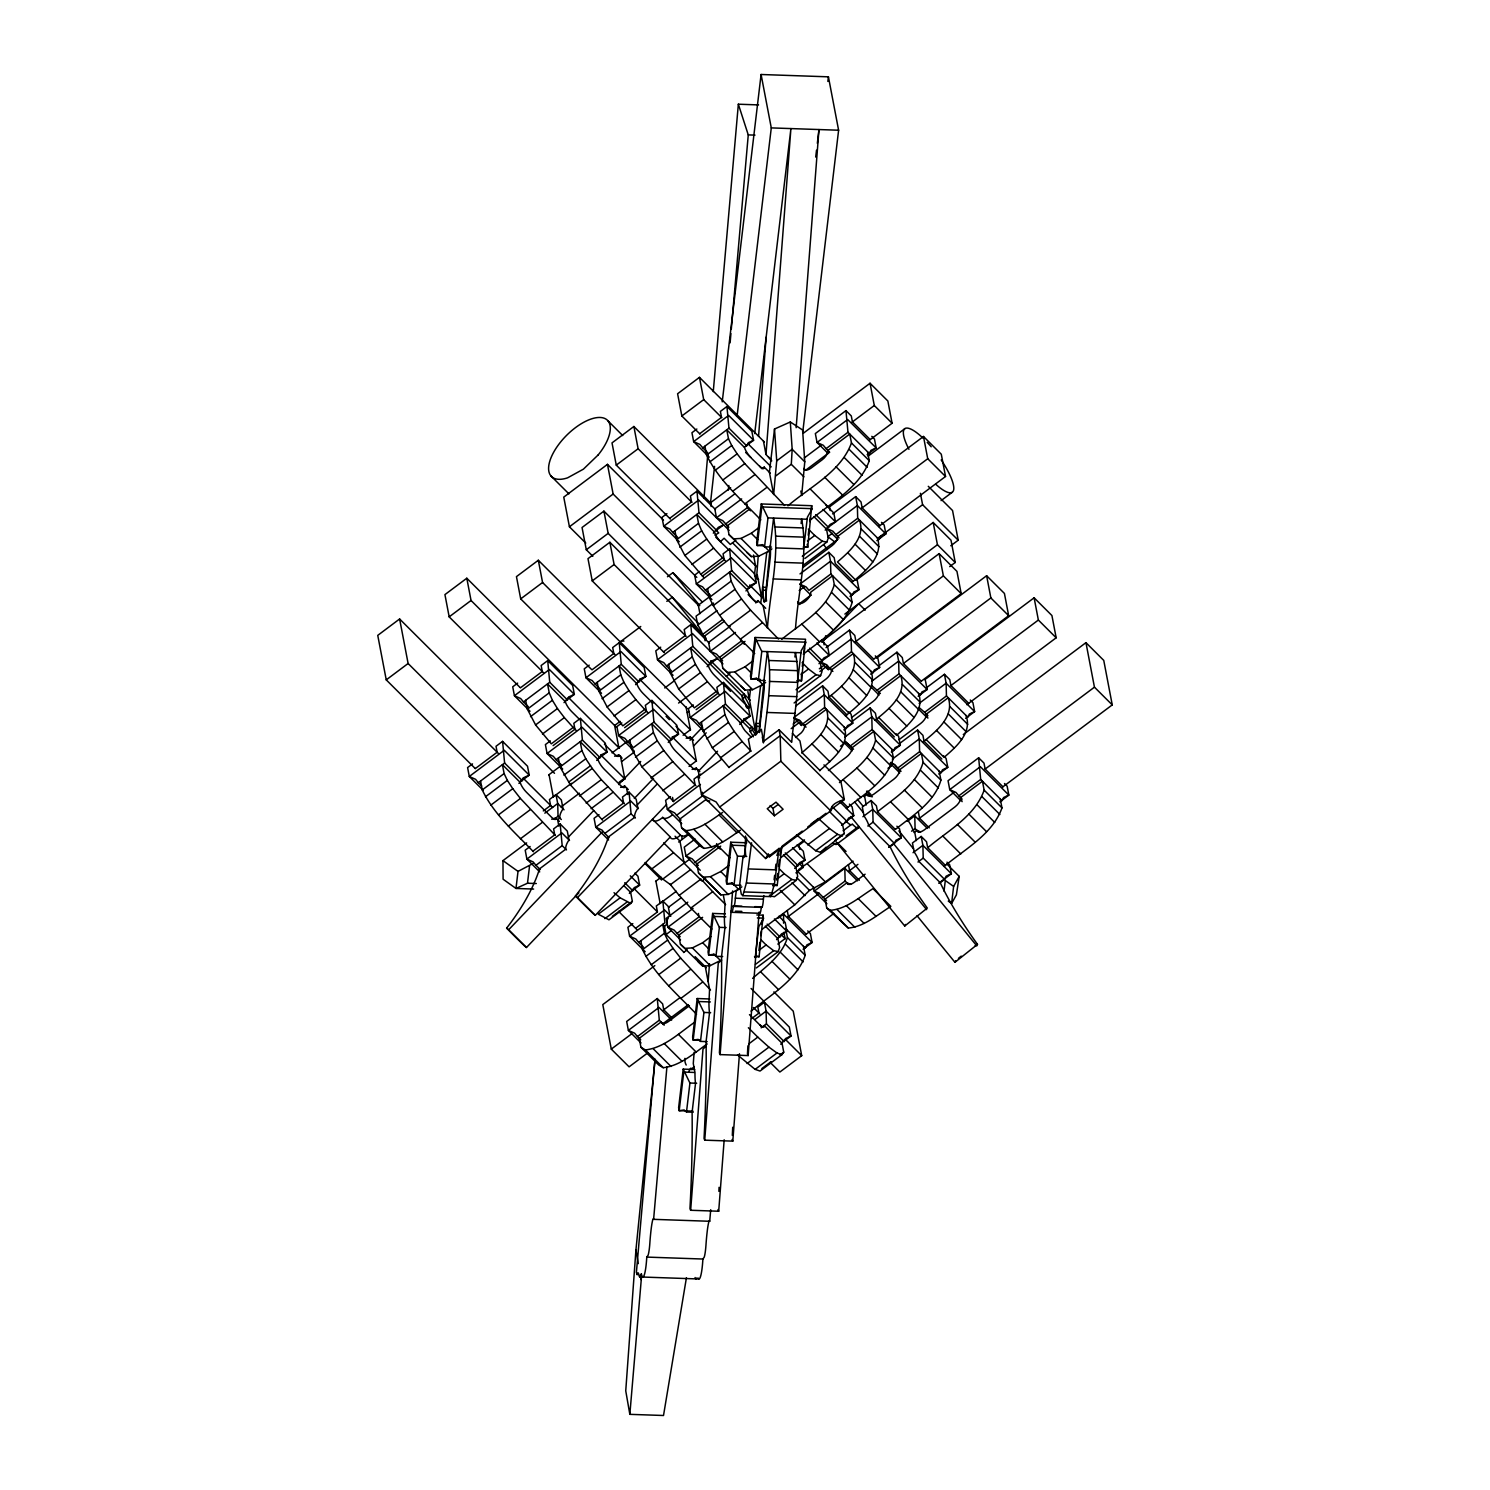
<?xml version="1.0" encoding="UTF-8"?>
<svg xmlns="http://www.w3.org/2000/svg" width="1490" height="1490" viewBox="0 0 1490 1490"><rect width="100%" height="100%" fill="white"/><g stroke="black" fill="none" stroke-linecap="round" stroke-linejoin="round"><path stroke-width="1.5" d="M762.303 736.991L763.439 742.914C765.972 712.741 773.329 681.805 767.387 651.596L763.942 680.558A8.493 1.173 -88 0 1 764.202 689.125L759.211 732.074M763.178 605.797L767.425 628.054C769.883 591.698 780.276 554.541 773.589 518.073L770.162 547.035A8.493 1.173 -88 0 1 770.144 558.713L765.469 598.179A8.493 1.173 -88 0 1 763.755 600.973L766.568 601.066A14.881 2.049 -88 0 1 766.009 590.301L770.423 545.265M791.749 741.703C794.282 712.239 801.285 682.048 795.437 652.564L794.915 657.015M795.474 629.022C797.951 592.666 808.325 555.509 801.657 519.042L801.117 523.493M518.911 783.405L523.977 777.557L529.211 775.117L527.516 766.214L502.577 741.368L496.021 746.285L497.157 752.226L475.291 768.598M564.039 702.647L569.106 696.798L574.339 694.359L572.644 685.456L547.705 660.61L541.149 665.527L542.286 671.468L520.42 687.84M596.708 760.421L601.755 754.573L607.007 752.133L605.312 743.231L580.374 718.385L573.818 723.302L574.935 729.243L553.088 745.615M629.339 893.423L634.405 887.574L639.638 885.135L637.943 876.232L634.833 873.14M635.578 684.655L640.625 678.825L645.878 676.386L644.164 667.483L619.244 642.637L612.688 647.554L613.806 653.477L591.958 669.867M668.228 742.43L673.294 736.582L678.527 734.16L676.832 725.257L651.894 700.412L645.338 705.329L646.474 711.251L624.608 727.642M707.098 666.682L712.164 660.834L717.398 658.394L708.197 665.304M713.3 533.159L718.366 527.311L723.619 524.89L716.243 530.403M739.748 724.457L744.814 718.608L750.066 716.168L748.353 707.266L723.432 682.42L716.858 687.337L717.994 693.278L696.128 709.65M745.968 590.934L751.034 585.086L756.268 582.646L754.573 573.743L729.634 548.916L723.078 553.814L724.214 559.756L702.349 576.127M776.588 939.65L781.654 933.802L786.888 931.362L785.193 922.459L778.953 916.257M780.741 1044.248L785.789 1038.418L791.041 1035.978L789.327 1027.076L764.407 1002.23L757.851 1007.147L758.969 1013.088L751.686 1018.545M794.692 868.428L799.739 862.58L804.991 860.14L803.296 851.237L797.057 845.035M818.997 663.683L824.044 657.854L829.297 655.414L827.602 646.511L821.363 640.29M825.199 530.161L830.265 524.331L835.499 521.891L833.804 512.988L826.019 505.222M721.197 759.546L698.102 776.849L701.511 794.654L716.113 801.955L719.633 807.058L769.511 856.75L830.731 810.895C830.638 803.929 838.87 801.285 844.327 799.571L840.937 781.766L823.951 764.854M841.552 825.386L846.953 821.344L848.518 818.122L853.77 815.682L852.075 806.779L849.393 804.116M889.213 847.363L894.447 843.433L896.011 840.211L901.264 837.771L899.55 828.868L896.887 826.205M939.352 883.328L944.586 879.398L946.15 876.176L951.384 873.736L949.689 864.833L947.025 862.17M778.19 918.138L783.591 914.096L783.572 923.223M826.875 903.778L814.211 891.169L844.811 868.242L845.128 881L848.425 884.259M907.41 821.344L914.767 815.831L915.083 828.589L918.38 831.867M774.521 429.008L769.399 472.274L773.645 494.531L776.718 460.838L774.521 429.008L790.296 421.987L802.589 429.977L804.768 461.807L801.695 495.5L800.838 491.048M803.911 476.837L791.302 464.303L792.177 449.272L790.296 421.987M654.762 1062.389L635.932 1249.887L625.744 1390.841L629.842 1414.345L663.516 1415.5L686.443 1277.656M694.135 1052.294L693.278 1063.543L694.992 1072.465A14.881 2.049 -88 0 0 695.551 1083.23L692.105 1112.173A209.587 28.906 -88 0 1 689.963 1208.595L690.652 1210.271L718.702 1211.24L724.177 1139.776M690.652 1210.271L702.982 1049.053L706.335 1046.054M708.141 981.593L709.501 963.825M739.468 1053.765L732.801 1141.135L704.733 1140.167L718.273 963.136L721.626 960.137M758.559 436.346L766.139 337.224M759.043 913.016L748.148 1055.572L720.098 1054.603L732.614 890.946M756.529 578.25L758.261 555.677M771.745 460.876L765.99 454.45L790.911 128.587L754.704 433.571M796.163 427.686L818.96 129.555L817.339 143.301M629.842 1414.345L641.557 1276.111M655.004 1059.148L636.398 1272.385L637.18 1274.807A9.778 1.341 -88 0 1 637.999 1272.87L638.204 1272.926A9.778 1.341 -88 0 1 638.726 1274.397A16.39 2.254 -88 0 0 641.333 1273.671A23.486 3.241 -88 0 0 646.772 1257.094L648.113 1255.232A18.29 2.514 -88 0 0 649.845 1243.2A47.531 6.556 -88 0 1 651.335 1227.686A27.751 3.837 -88 0 1 652.732 1219.844A6.761 0.931 -88 0 1 653.607 1219.341L709.706 1221.279L710.711 1209.731M703.969 498.237L707.806 454.208M713.263 391.628L738.351 104.207L758.559 104.915M710.544 502.484L714.567 466.37M653.607 1219.341L666.905 1066.952M730.1 342.849L730.919 333.611M731.311 328.992L748.259 134.901L738.351 104.207M533.122 863.474L518.017 871.389L515.987 888.45L533.625 889.064M526.659 842.893L502.968 860.624L503.099 879.23L515.987 888.45L527.497 883.235L529.527 866.174M722.222 401.834L761.092 74.5L828.421 76.828L838.609 130.226L802.719 432.435M728.275 490.098L728.833 485.498M737.047 416.287L771.28 127.898L761.092 74.5M694.675 1069.503L683.202 1069.112L678.62 1107.722L679.179 1110.683L692.943 1111.149M709.817 998.971L697.19 998.524L692.608 1037.133L693.167 1040.095L700.058 1040.337M693.222 1112.21L686.499 1111.987L689.926 1083.025L683.202 1069.112M725.257 913.873L712.63 913.426L708.048 952.036L708.625 955.015L715.498 955.239M803.129 547.109L807.729 547.277L811.752 505.706L761.26 503.955L756.659 542.565L757.237 545.526L764.128 545.768M754.48 574.712L755.542 565.734L753.493 555.025M707.229 1041.64L700.486 1041.398L703.932 1012.455L697.19 998.524M756.752 578.79L757.237 574.637L761.483 596.894M722.669 956.543L715.945 956.301L719.372 927.357L712.63 913.426M771.485 547.072L764.556 546.83L767.983 517.887L761.26 503.955M746.807 842.781L730.733 842.222L726.152 880.832L726.71 883.793L733.601 884.036M796.927 680.632L801.508 680.8L805.531 639.229L755.039 637.478L750.457 676.087L751.016 679.049L760.198 679.365M749.34 699.257L750.643 688.231M760.738 603.245L766.717 552.771L771.876 548.916M815.701 157.065L816.52 150.192M827.863 81.428L828.421 76.828M740.958 885.339L734.03 885.097L737.476 856.135L730.733 842.222M765.264 680.595L758.336 680.353L761.781 651.409L755.039 637.478M731.087 911.023A10.151 1.397 -88 0 0 732.223 911.787L732.521 910.837A10.151 1.397 -88 0 0 733.248 905.901A10.151 1.397 -88 0 0 734.142 905.976L734.44 905.101A10.151 1.397 -88 0 0 735.352 898.209L736.209 891.039L741.834 886.829M755.281 730.417L760.515 686.294L765.674 682.439M745.559 836.002L745.317 845.668A14.881 2.049 -88 0 0 745.726 855.465M759.565 732.54A14.881 2.049 -88 0 1 759.49 726.412L763.96 681.042M746.62 838.05L744.385 855.968A8.493 1.173 -88 0 1 743.082 856.34L739.636 885.284L741.331 894.186L742.821 895.658L770.87 896.626L774.428 883.998L779.102 848.145M761.167 731.05L761.353 729.467L748.39 739.17L750.662 751.053L728.796 767.425M742.821 895.658L746.378 883.03L751.575 842.818M764.556 546.83L762.21 544.818L757.237 545.526L761.818 506.935L812.311 508.667L807.412 517.179L803.781 547.445M754.834 906.646L761.316 906.87A10.151 1.397 -88 0 0 762.191 906.944L762.489 906.069A10.151 1.397 -88 0 0 763.402 899.178L763.83 895.583M759.081 949.242L759.9 942.425M760.701 935.608L761.241 931.064M762.061 924.266L763.141 915.177L756.827 914.953M808.232 535.227L808.772 530.682M809.852 521.593L810.392 517.067M811.212 510.25L811.752 505.706M754.517 956.599L759.118 956.748L763.141 915.177M774.092 879.771L774.632 875.319M775.415 868.633L775.955 864.181M758.336 680.353L756.007 678.341L751.016 679.049L755.598 640.458L806.109 642.19L801.21 650.702L797.616 681.712L798.379 679.794L801.508 680.8L801.49 673.294M776.923 880.292L777.724 873.475M778.525 866.677L779.345 859.86M779.885 855.316L781.803 846.935L777.203 885.526L772.621 885.377M802.29 666.477L802.831 661.933M803.911 652.843L804.451 648.299M944.027 891.169L945.293 880.515L953.619 886.42L951.607 903.48L948.273 901.115M946.634 863.827L959.206 876.362L956.394 894.857L951.607 903.48M877.275 537.797C883.7 555.36 867.068 569.459 855.297 579.703L837.473 561.954C849.263 551.71 865.876 537.611 859.469 520.047L837.604 536.419A8.493 3.93 -45.1 0 1 831.904 545.787L802.942 567.466M827.639 698.177C840.751 687.561 859.842 672.791 853.249 653.57L831.401 669.941A8.493 3.93 -45.1 0 1 825.683 679.31L794.096 702.963M845.463 715.926C858.557 705.31 877.647 690.522 871.073 671.301M875.114 720.285C888.226 709.668 907.336 694.88 900.742 675.64L878.876 692.031A8.493 3.93 -45.1 0 1 873.177 701.38L851.461 717.659M878.765 717.547L896.57 735.296C908.36 725.071 924.973 710.954 918.566 693.39M922.608 742.374C935.72 731.739 954.811 716.969 948.236 697.73L926.37 714.101A8.493 3.93 -45.1 0 1 920.671 723.47L898.954 739.729M926.24 739.636L944.064 757.386C955.835 747.142 972.467 733.043 966.041 715.479M801.75 752.953C813.857 742.02 832.817 727.958 826.41 709.277L804.544 725.667A8.493 3.93 -45.1 0 1 801.285 732.801L795.548 737.476M819.575 770.702C831.662 759.77 850.622 745.689 844.215 727.027M776.886 855.446L777.817 852.913M761.353 729.467L763.625 741.331L779.084 729.765L780.201 735.688L701.511 794.654L765.618 858.538L768.281 853.938M787.949 505.781C810.094 486.857 840.9 471.771 851.461 442.958L849.766 434.056L827.9 450.427A8.493 3.93 -45.1 0 1 822.182 459.795L811.249 467.99A8.493 3.93 -45.1 0 1 803.855 468.437L805.624 470.225L829.669 452.215M809.591 520.662C830.712 502.838 859.469 488.068 869.266 460.708L867.571 451.805M781.747 639.303C800.819 623.528 826.82 609.932 834.307 584.657L832.612 575.755L810.746 592.145A8.493 3.93 -45.1 0 1 805.68 600.991A8.493 3.93 -45.1 0 1 797.932 602.742M803.296 654.24C821.381 639.508 845.24 626.191 852.131 602.407L850.436 593.504M752.618 978.371C765.879 966.675 782.38 955.351 787.39 937.527L786.124 930.84M751.072 1011.077C770.628 994.743 796.48 980.532 805.215 955.276L803.501 946.374M839.447 782.604C853.472 770.796 870.849 759.025 875.599 740.269L873.904 731.366L852.038 747.738A8.493 3.93 -45.1 0 1 846.32 757.106L828.44 770.498M846.394 808.493C863.976 794.245 886.829 781.058 893.404 758.019L891.709 749.116M877.722 811.584C894.838 797.765 916.778 784.746 923.092 762.359L921.379 753.456L899.532 769.827A8.493 3.93 -45.1 0 1 893.814 779.196L874.146 793.928A8.493 3.93 -45.1 0 1 866.733 794.394L863.809 796.573M895.546 829.334C912.644 815.514 934.584 802.477 940.898 780.089L939.203 771.187M928.251 847.27C948.311 830.47 975.075 816.073 984.145 790.128L982.45 781.226L960.584 797.597A8.493 3.93 -45.1 0 1 954.885 806.965L924.284 829.893A8.493 3.93 -45.1 0 1 916.871 830.358L913.947 832.538M944.213 866.398C964.812 849.095 992.526 834.512 1001.969 807.878L1000.274 798.975M804.954 558.471L826.82 542.099L828.216 538.095L826.522 529.192L813.95 516.657M798.733 691.993L820.599 675.622L821.996 671.599L820.301 662.715L807.729 650.18M796.293 880.348L791.805 879.491L769.939 895.863L774.428 896.738L796.293 880.348L797.69 876.343L795.995 867.441L783.423 854.925M756.343 967.941L778.208 951.57L779.605 947.566L777.91 938.663L765.32 926.128M836.188 841.813L904.747 926.016L905.436 924.452M904.747 926.016L927.302 908.062A130.58 34.791 53.2 0 1 890.089 846.711L868.707 825.404A14.881 3.967 53.2 0 0 864.014 815.924L862.319 807.021L871.054 800.484L876.399 805.792L877.536 811.733L895.341 829.483M917.021 915.717L954.941 962.298L955.63 960.715M954.941 962.298L977.496 944.343A132.07 35.183 53.2 0 1 940.209 882.676L918.846 861.369A14.881 3.967 53.2 0 0 914.152 851.889L912.457 842.986L921.193 836.43L926.538 841.757L927.674 847.698L945.48 865.448M953.619 886.42L959.206 876.362M778.562 851.516L780.555 848.499M803.892 546.886L807.729 547.277L807.17 544.316M630.829 903.424L620.138 897.818L598.272 914.208L608.963 919.796L630.829 903.424L632.356 901.338L630.661 892.436L624.18 885.991M796.48 834.847L815.663 850.734L820.599 852.392L826.075 847.177M820.599 852.392L844.29 833.525L842.595 824.622L829.446 811.51M737.531 1054.939L755.113 1069.373L760.049 1071.049L781.915 1054.678L783.74 1052.182L782.045 1043.279L764.24 1025.53A8.493 2.272 53.2 0 1 759.732 1024.654M762.582 928.941L794.785 904.821L809.517 890.387L825.386 881.894L853.081 861.146M568.435 837.026L593.653 810.653M618.648 784.541L640.7 761.483M532.88 851.218L554.746 834.828L553.61 828.906L560.184 823.989L567.299 831.085L568.994 839.988A14.881 6.873 -45.1 0 0 565.753 849.188L539.529 868.856A132.07 60.941 -45.1 0 1 506.637 928.102L508.667 929.76L602.314 831.904M634.312 798.472L653.533 778.376M690.019 740.251L702.498 727.213M637.254 804.861L657.276 783.926M693.502 746.08L706.186 732.819M506.637 928.102A36.84 1.434 43.7 0 0 524.461 945.852L526.473 947.51L578.865 892.771M601.774 819.351L623.621 802.98L622.503 797.038L629.059 792.121L636.174 799.236L637.888 808.12A14.881 6.873 -45.1 0 0 634.647 817.339L608.404 836.989A130.58 60.252 -45.1 0 1 575.457 895.937L577.487 897.595L666.552 804.525M698.326 771.336L717.547 751.221M821.81 642.264L858.724 603.692L865.206 610.136M575.457 895.937A36.84 1.434 43.7 0 0 593.281 913.687L595.292 915.344L669.904 837.38M720.955 541.205L724.103 538.225L730.324 544.446L735.837 540.311M689.423 1005.731L668.489 1021.507A8.493 3.93 -45.1 0 1 661.094 1021.972L639.229 1038.344L640.923 1047.246L658.729 1064.996L663.255 1067.715C680.26 1065.778 693.688 1053.43 707.191 1043.95M711.233 503.564L633.865 426.494L612.018 442.884L616.264 465.122L670.37 519.042M764.351 442.008L699.462 377.361L677.596 393.751L681.843 415.989L699.965 434.056M554.504 773.31L399.618 618.983L377.752 635.373L386.245 679.868L475.217 768.523M663.478 520.159L607.473 464.358L563.76 497.12L569.422 526.789L585.775 543.086M616.264 465.122L638.111 448.751L633.865 426.494M681.843 415.989L703.708 399.618L699.462 377.361M616.413 727.288L466.798 578.232L444.933 594.603L449.179 616.86L520.066 687.486M696.873 429.027L691.956 432.715L693.651 441.617L709.24 457.151M744.367 447.149L753.568 440.258L751.873 431.355L726.934 406.509L720.378 411.426L721.514 417.368L699.648 433.739M449.179 616.86L471.045 600.489L466.798 578.232M569.422 526.789L613.135 494.028L607.473 464.358M687.225 708.607L538.318 560.259L516.453 576.63L520.699 598.887L591.4 669.308M699.928 613.657L698.307 605.163L603.916 511.126L582.05 527.497L586.296 549.754L592.834 556.273M386.245 679.868L408.111 663.497L399.618 618.983M707.582 452.662L702.721 447.82L728.964 428.17L726.934 406.509M760.813 519.898C741.48 499.634 718.925 480.767 706.614 455.083L728.48 438.712L726.766 429.809L744.59 447.559A8.493 2.272 53.2 0 0 750.774 457.337M520.699 598.887L542.565 582.497L538.318 560.259M586.296 549.754L608.162 533.364L603.916 511.126M709.836 461.9L731.702 445.529L728.48 438.712M705.757 637.832L609.857 542.267L587.991 558.657L592.238 580.895L664.261 652.657M715.256 470.207L737.122 453.817L731.702 445.529M666.924 513.659L661.988 517.347L663.702 526.249L679.272 541.764M715.498 509.599L696.985 491.141L690.41 496.058L691.546 501.981L669.681 518.371M722.892 479.966L744.758 463.595L784.653 505.501M592.238 580.895L614.104 564.524L609.857 542.267M730.64 487.677L710.451 502.8L711.158 506.507M803.259 433.292L870.048 383.247L887.854 400.996L892.1 423.253L869.992 439.811M677.615 537.294L672.754 532.452L698.996 512.802L696.985 491.141M770.367 473.243L764.184 467.078L761.986 468.717L745.671 452.457M732.726 491.216L754.592 474.826M776.718 460.838L792.177 449.272L804.768 461.807M734.589 494.047L714.79 508.891L716.485 517.794L722.725 520.625L728.833 527.274M870.253 439.625L852.429 421.875L851.293 415.952L845.966 410.625L815.347 433.553L817.042 442.456L828.123 453.5M703.783 577.561L684.841 555.453L676.646 539.715L698.512 523.344L696.817 514.441L714.623 532.172A8.493 2.272 53.2 0 0 720.806 541.95M716.485 517.794L741.685 498.908M679.794 547.184L701.66 530.812L698.512 523.344M775.843 475.887L791.302 464.303M804.246 457.97L820.841 445.547M852.168 422.08L874.295 405.504L870.048 383.247M744.777 503.937L766.642 487.547M725.556 523.996L747.421 507.606L747.067 503.993M829.409 451.936L826.112 448.658L847.978 432.286L845.966 410.625M684.841 555.453L706.707 539.063L701.66 530.812M749.396 509.245L727.325 525.765L729.038 534.668L751.388 556.627L758.801 556.161L769.064 551.021L762.582 544.576M517.645 683.128L512.728 686.816L514.423 695.718L530.012 711.251M667.446 576.76L672.921 572.663L702.349 601.997M691.77 564.505L713.617 548.134L725.63 561.171M528.354 706.763L523.493 701.92L549.736 682.271L547.705 660.61M699.574 571.434L694.657 575.121L696.351 584.005L711.941 599.539M729.038 534.668L733.583 538.877L740.996 538.43L751.258 533.271L759.453 527.143M700.561 574.358L722.427 557.986M666.812 601.345L672.269 597.248L706.186 638.912M576.407 730.677L573.166 727.455L551.3 743.845L535.581 724.922L527.386 709.184L549.233 692.813L547.538 683.91L565.362 701.66A8.493 2.272 53.2 0 0 571.545 711.438L579.759 719.614M867.143 454.655L876.157 447.913L874.462 439.01L871.78 436.346M589.183 665.155L584.266 668.842L585.961 677.745L601.55 693.278M640.756 626.489L620.79 641.445A39.671 10.579 53.2 0 1 623.938 641.091M868.13 456.145L904.989 428.543M530.533 716.653L552.399 700.281L549.233 692.813M472.516 763.886L467.599 767.574L469.294 776.476L483.319 790.445M710.283 595.069L705.422 590.226L731.646 570.577L729.634 548.916M565.138 701.25L574.339 694.359L549.4 669.513L514.423 695.718L520.681 698.549L523.493 701.92M535.581 724.922L557.428 708.551L552.399 700.281M697.972 605.424L709.091 597.099M829.409 506.954L923.483 436.477L941.289 454.226L945.535 476.483L878.728 526.529M754.722 653.551C737.997 636.398 719.186 619.784 709.296 597.49L731.162 581.1L729.467 572.197L747.272 589.947A8.493 2.272 53.2 0 0 753.474 599.725A8.493 2.272 53.2 0 0 757.963 600.6L765.692 608.311M599.874 688.79L595.032 683.947L621.255 664.298L619.244 642.637M713.561 603.059L696.072 616.171L697.767 625.074A14.881 3.967 53.2 0 1 702.461 634.554L722.501 619.542M832.575 513.901L855.67 496.617L861.015 501.944L862.151 507.867L879.957 525.616M647.927 712.704L644.686 709.482L622.82 725.854L607.101 706.949L598.906 691.211L620.771 674.84L619.076 665.937L636.882 683.687A8.493 2.272 53.2 0 0 643.065 693.446L652.937 703.28M713.17 605.666L735.036 589.295L731.162 581.1M542.49 733.993L564.356 717.603L573.166 727.455M481.605 785.919L478.364 782.678L504.607 763.029L502.577 741.368M660.703 647.182L655.786 650.869L657.481 659.772L673.07 675.287M709.464 643.289L690.764 624.664L684.208 629.581L685.344 635.504L663.478 651.875M807.45 540.926L814.732 535.469L822.312 541.224L826.82 542.099M697.767 625.074L717.007 610.658M828.142 527.404L857.365 505.52L855.67 496.617M747.067 589.556L756.268 582.646L731.329 557.819L696.351 584.005L702.591 586.855L705.422 590.226M602.072 698.68L623.919 682.308L620.771 674.84M533.439 851.777C515.037 832.538 493.879 814.378 482.257 789.942L504.123 773.571L502.409 764.668L520.234 782.418A8.493 2.272 53.2 0 0 526.417 792.196L551.356 817.042A8.493 2.272 53.2 0 0 555.845 817.917L559.402 821.456M550.313 740.903L545.396 744.59L547.091 753.493L562.68 769.026M861.369 508.444L927.73 458.734L923.483 436.477M719.633 615.351L741.499 598.961L735.036 589.295M832.444 533.234L827.844 536.661L834.419 541.689M802.272 556.236L822.312 541.224M485.479 796.759L507.345 780.388L504.123 773.571M636.658 683.277L645.878 676.386L620.939 651.54L585.961 677.745L592.2 680.576L595.032 683.947M839.112 537.927L835.816 534.649L857.681 518.278L857.365 505.52L885.861 533.904L876.865 540.646M607.101 706.949L628.966 690.578L623.919 682.308M724.401 621.237L704.249 636.323L705.105 640.775M671.413 670.817L666.552 665.974L692.794 646.325L690.764 624.664M802.942 565.492L837.566 539.566M755.84 603.003A8.493 2.272 53.2 0 0 755.784 602.239L757.963 600.6M520.01 782.008L529.211 775.117L504.272 750.271L469.294 776.476L475.552 779.307L478.364 782.678M728.703 626.526L750.55 610.155L778.451 639.024M490.899 805.066L512.765 788.676L507.345 780.388M730.175 626.228L708.57 642.395L710.283 651.298L716.522 654.129L722.631 660.796M800.018 573.911L828.812 552.324L834.158 557.651L835.294 563.593L853.1 581.323M719.447 694.712L716.224 691.509L694.359 707.88L678.639 688.976L670.444 673.238L692.291 656.848L690.596 647.964L708.402 665.695A8.493 2.272 53.2 0 0 714.604 675.473L730.547 691.36M614.029 716.001L635.876 699.63L644.686 709.482M561.004 764.538L556.161 759.695L582.385 740.046L580.374 718.385M710.283 651.298L735.483 632.431M810.988 595.199L799.907 584.154L830.507 561.227L828.812 552.324M673.592 680.707L695.457 664.317L692.291 656.848M548.693 774.912L561.544 765.283M620.194 721.346L614.625 725.518L618.871 747.775M664.745 687.97L674.02 681.023M602.537 820.115L570.372 784.82L560.035 766.959L581.901 750.587L580.206 741.685L598.011 759.434A8.493 2.272 53.2 0 0 604.214 769.212L620.231 785.174A8.493 2.272 53.2 0 0 624.72 786.05L628.296 789.588M498.535 814.825L520.401 798.454L555.304 835.387M621.833 722.929L616.916 726.617L618.611 735.52L634.2 751.034M799.199 590.617L804.675 586.52M740.344 639.229L762.21 622.857M878.281 537.89L922.589 504.7L920.41 493.283M719.335 657.518L741.201 641.128L740.94 638.912M850.008 596.372L859.004 589.63L830.507 561.227L830.843 573.985L808.977 590.357L806.146 586.986L799.907 584.154M678.639 688.976L700.486 672.586L695.457 664.317M563.909 775.135L585.775 758.764L581.901 750.587M745.019 641.389L721.123 659.288L722.818 668.191L745.186 690.149L752.599 689.684L762.861 684.543L756.38 678.099M799.72 604.512A8.493 3.93 -45.1 0 1 799.422 603.748L810.895 595.143M941.084 500.621L952.147 492.333M508.369 826.075L530.235 809.703M597.788 759.025L607.007 752.133L582.068 727.288L547.091 753.493L553.33 756.324L556.161 759.695M568.696 782.064L590.543 765.692M558.862 826.112L557.632 819.686L559.812 818.047A14.881 6.873 -45.1 0 1 563.052 808.828L561.357 799.944L556.012 794.617L549.456 799.534L550.592 805.457L543.31 810.914M552.939 797.169L571.415 783.312M612.055 752.878L626.843 741.796M678.565 703.057L707.415 681.656L716.224 691.509M632.542 746.564L627.681 741.722L653.924 722.073L651.894 700.412M570.372 784.82L592.238 768.449L585.775 758.764M726.3 676.311L729.988 673.554M851.665 582.404L855.297 579.703M544.818 813.168L557.707 803.52L556.012 794.617M855.949 580.336L933.187 522.468L951.011 540.218L955.239 562.475L949.689 566.628M673.61 801.695L641.892 766.847L631.574 748.986L653.421 732.614L651.726 723.712L669.532 741.443A8.493 2.272 53.2 0 0 675.734 751.221L691.77 767.201A8.493 2.272 53.2 0 0 696.258 768.076L699.816 771.615M693.371 704.956L688.454 708.625L690.149 717.528L704.174 731.515M722.818 668.191L727.381 672.4L734.775 671.934L745.037 666.794L753.232 660.666M561.097 806.909L579.461 793.164M621.516 761.651L634.274 752.096M688.734 711.289L687.095 712.518L685.996 706.726M520.42 838.796L542.286 822.406M579.424 796.014L601.289 779.643L624.403 803.743M635.429 757.162L657.295 740.791L653.421 732.614M554.541 818.885L558.042 816.278L557.707 803.52L564.039 809.815M586.166 803.091L608.032 786.701M669.327 741.052L678.527 734.16L653.589 709.314L618.611 735.52L624.869 738.351L627.681 741.722M530.123 846.506L525.206 850.194L526.901 859.097L539.715 871.874M619.188 782.194L624.664 778.097M622.038 781.002L624.813 778.916L620.417 755.858M683.109 735.24L690.392 729.783L687.188 712.928M844.849 614.085L937.433 544.725L933.187 522.468M641.892 766.847L663.758 750.476L657.295 740.791M702.442 726.971L699.201 723.749L725.444 704.081L723.432 682.42M591.083 808.697L612.949 792.326M746.937 707.21A14.881 3.967 53.2 0 0 742.486 698.661L741.927 695.7L744.106 694.061L744.683 697.041A14.881 3.967 53.2 0 1 749.377 706.521L747.198 708.16M742.486 698.661L744.683 697.041M821.958 641.408L939.128 553.628L956.952 571.378L961.18 593.616L874.164 658.822M729.113 767.592L712.35 747.794L703.094 731.013L724.96 714.623L723.265 705.72L741.07 723.47A8.493 2.272 53.2 0 0 745.149 730.864L751.277 737.233M950.788 545.768L958.2 540.2L952.557 510.53L928.27 486.317M598.999 814.639L594.082 818.327L595.777 827.229L608.591 840.006M650.962 778.041L672.81 761.651L695.923 785.751M826.056 647.666L849.449 630.14L854.794 635.448L855.931 641.389L873.736 659.139M540.237 869.564L535.953 865.299L562.196 845.65L560.184 823.989M706.614 738.835L728.461 722.445L724.96 714.623M801.229 674.449L808.511 668.991L816.11 674.746L820.599 675.622M820.096 662.305L851.163 639.024L849.449 630.14M740.847 723.06L750.066 716.168L725.127 691.323L690.149 717.528L696.389 720.359L699.201 723.749M712.35 747.794L734.216 731.422L728.461 722.445M689.05 766.4L696.333 760.943L691.993 738.183M819.332 668.805L824.883 664.652M854.496 642.451L943.375 575.885L939.128 553.628M819.891 671.506L827.099 666.086L827.676 669.066A14.881 6.873 -45.1 0 1 831.997 669.736M796.07 689.758L816.11 674.746M609.112 837.697L604.847 833.432L631.071 813.782L629.059 792.121M662.603 790.724L684.469 774.353M832.91 671.45L829.613 668.172L851.479 651.782L851.163 639.024L879.659 667.427L870.644 674.169M753.307 736.805A14.881 3.967 53.2 0 0 750.215 731.59L749.656 728.629L751.835 726.99L752.413 729.951A14.881 3.967 53.2 0 1 755.486 735.166M750.215 731.59L752.413 729.951M720.341 757.926L742.206 741.554L750.979 751.202M670.519 796.666L665.602 800.354L667.296 809.256L681.731 823.635M700.579 774.148L694.023 779.065L695.159 784.988L673.294 801.378L672.549 797.411M795.604 706.074L822.61 685.847L827.956 691.174L829.073 697.115L846.897 714.846M700.449 784.429L667.296 809.256L674.616 812.907L681.042 820.115M801.62 725.556L793.704 717.677L824.305 694.75L822.61 685.847M876.716 658.04L986.622 575.717L1004.428 593.448L1008.674 615.705L921.49 681.023M793.22 723.972L798.659 719.894M791.153 728.629L800.26 721.812L800.819 724.773A14.881 6.873 -45.1 0 1 805.14 725.444M676.367 815.458L702.61 795.809L702.256 792.196M878.951 665.695L896.943 652.21L902.288 657.537L903.424 663.478L921.23 681.209M806.053 727.157L802.756 723.879L824.622 707.508L824.305 694.75L852.802 723.134L843.806 729.895M871.631 681.34L898.638 661.113L896.943 652.21M903.685 663.274L990.869 597.956L986.622 575.717M719.633 807.058L780.853 761.204L780.201 735.688L844.327 799.571L829.688 810.541M880.385 693.521L877.107 690.243L898.973 673.871L898.638 661.113L927.134 689.516L918.138 696.258M678.639 842.036L688.864 834.363M709.78 800.875A8.493 3.93 -45.1 0 1 706.167 799.366L679.924 819.016L681.638 827.918L686.145 830.638C700.077 829.39 711.456 819.984 722.65 812.441M651.633 869.043L673.499 852.671L684.636 862.691L662.789 879.063L645.096 862.524M695.066 839.056L684.264 847.139L685.959 856.042L700.226 870.235M852.094 721.421L870.104 707.936L875.431 713.263L876.567 719.186L894.372 736.935M630.438 892.044L639.638 885.135L630.289 875.822M700.375 845.258L685.959 856.042L692.217 858.873L698.326 865.522M844.793 737.066L871.799 716.839L870.104 707.936M604.903 918.622L626.75 902.251M655.563 881.391L661.057 877.256M924.675 679.775L1034.116 597.788L1051.921 615.538L1056.168 637.794L966.842 704.714M612.316 916.35L632.356 901.338M705.683 878.299L701.995 881.056L684.189 863.306L689.646 859.208M840.49 746.211L845.966 742.113L850.827 746.956M926.426 687.784L944.437 674.3L949.782 679.626L950.918 685.549L968.724 703.299M695.029 862.244L716.895 845.873L716.634 843.657M853.546 749.246L850.25 745.968L872.116 729.597L871.799 716.839L900.295 745.224L891.281 751.966M681.638 827.918L699.443 845.65L703.951 848.369C717.901 847.139 729.262 837.734 740.456 830.191M720.713 846.115L696.817 864.014L698.512 872.917L720.881 894.894L728.293 894.428L738.556 889.288L732.074 882.825M670.481 884.669L690.522 869.657M774.372 815.794L767.238 808.697L775.992 802.16L783.107 809.256L774.372 815.794L772.956 808.381L778.208 804.451M919.125 703.429L946.131 683.202L944.437 674.3M632.822 923.595L627.905 927.283L629.6 936.186L645.189 951.719M669.122 907.298L662.882 901.077L656.326 905.995L657.444 911.936L635.597 928.307M659.791 903.629L676.33 891.262M950.899 685.568L1038.362 620.045L1034.116 597.788M670.109 884.203L679.161 895.397L701.026 879.007M927.879 715.61L924.601 712.332L946.448 695.96L946.131 683.202L974.628 711.587L965.632 718.329M680.967 897.949L668.395 907.354L669.923 915.307A14.881 6.873 -45.1 0 0 669.085 916.592M698.512 872.917L703.075 877.144L710.469 876.679L720.732 871.538L728.927 865.392M687.784 902.176L666.179 918.361L667.874 927.264L680.539 939.873M899.587 743.51L917.579 730.025L922.925 735.334L924.061 741.275L941.866 759.025M643.531 947.23L638.67 942.388L664.894 922.738L662.882 901.077M663.758 926.706L666.682 924.526A14.881 6.873 -45.1 0 1 667.259 920.317M679.161 895.397L690.82 908.081L712.686 891.709L725.63 904.616M693.074 908.379L667.874 927.264L674.113 930.095L680.222 936.744M892.287 759.155L919.274 738.91L917.579 730.025M696.556 1014.28C677.279 994.072 654.818 975.261 642.544 949.652L664.41 933.28L662.715 924.377L664.503 926.147L666.086 934.528L683.91 952.278M811.044 823.933L818.345 818.476L829.483 828.496L837.529 834.344L842.465 836.02M765.618 858.538L778.432 848.928M782.101 846.19L802.235 831.103M807.729 826.987L826.019 813.279M665.732 934.789L671.245 930.654M887.984 768.3L893.46 764.202M645.766 956.468L667.632 940.097L664.41 933.28M676.944 933.466L698.791 917.095L698.456 913.463M901.04 771.336L897.744 768.058L919.609 751.668L919.274 738.91L947.789 767.313L938.775 774.055M780.816 857.625L804.488 839.876M702.628 917.337L678.714 935.236L680.409 944.139L702.777 966.097L710.19 965.632L720.452 960.491L713.971 954.047M804.47 841.031L798.957 845.165L799.776 849.393M807.617 844.886L829.483 828.496M651.204 964.775L673.07 948.385L667.632 940.097M844.83 822.387L853.77 815.682L839.522 801.49M654.836 965.613L602.798 1004.595L611.291 1049.109L629.097 1066.84L647.629 1052.964M963.304 734.533L1085.949 642.656L1103.755 660.405L1112.248 704.9L1002.77 786.925M776.923 879.175L784.206 873.717L791.805 879.491M815.663 850.734L837.529 834.344M843.117 830.731L850.418 825.274M795.772 867.05L804.991 860.14L792.512 847.717M862.915 816.744L872.749 809.368L871.054 800.484M683.556 952.538L687.225 949.782M835.182 840.341L844.29 833.525M658.841 974.535L680.688 958.163L710.488 990.012M680.409 944.139L684.972 948.366L692.384 947.901L702.647 942.742L710.842 936.614M795.921 872.879L803.203 867.422L802.142 861.853M798.621 869.583L835.275 843.396M846.041 835.89L858.78 826.335A10.151 2.701 53.2 0 1 857.178 827.956L856.135 827.416A10.151 2.701 53.2 0 1 852.224 823.914A10.151 2.701 53.2 0 1 850.716 824.734L849.71 824.268A10.151 2.701 53.2 0 1 845.836 820.878M836.672 844.253L858.538 827.881M867.832 826.056L873.084 822.126L872.749 809.368L901.264 837.771L888.729 847.139M668.675 985.784L690.54 969.394M671.86 1017.856L663.758 1009.792L662.622 1003.869L657.276 998.542L626.675 1021.47L628.37 1030.372L641.035 1042.981M1002.938 786.794L985.132 769.045L983.996 763.122L978.651 757.795L948.05 780.723L949.745 789.625L960.827 800.67M611.291 1049.109L631.686 1033.837M663.199 1010.22L679.868 997.723M787.819 916.853L819.183 893.367L826.559 900.649M848.704 871.259L857.923 864.349M918.548 818.941L953.712 792.587M985.188 769.008L1094.442 687.169L1085.949 642.656M680.725 998.505L702.572 982.115M640.737 1039.852L637.441 1036.574L659.306 1020.203L657.276 998.542M823.262 897.371L845.128 881M911.582 831.197L915.083 828.589M962.093 799.106L958.815 795.828L980.681 779.456L978.651 757.795M865.113 874.202L854.31 882.304A8.493 3.93 -45.1 0 1 846.916 882.769L825.05 899.14L826.745 908.043L848.313 928.046C864.591 926.594 877.48 914.674 890.834 906.386L873.01 888.636C859.674 896.924 846.786 908.844 830.507 910.316L826.745 908.043M758.82 950.396L766.121 944.939L773.701 950.695L778.208 951.57M688.38 1004.632L662.864 1023.742A8.493 3.93 -45.1 0 0 663.162 1024.524M777.687 938.253L786.888 931.362L774.428 918.939M777.817 944.083L785.1 938.625L783.908 932.349M755.486 964.347L773.701 950.695M913.053 852.708L922.887 845.333L921.193 836.43M806.071 934.267L833.916 913.426M640.923 1047.246L645.431 1049.966C664.726 1047.545 679.459 1032.682 694.843 1022.121M917.97 862.021L923.223 858.091L922.887 845.333L951.384 873.736L938.868 883.104M803.091 949.223L812.087 942.481L810.392 933.578L807.729 930.915M999.846 801.825L1008.842 795.083L1007.147 786.18L1004.484 783.517M755.058 1019.402L766.102 1011.133L764.407 1002.23M761.167 1027.821L766.419 1023.891L766.102 1011.133L791.041 1035.978L783.665 1041.491M748.688 1043.95L757.795 1037.133L768.933 1047.153L776.979 1053.002L781.915 1054.678M747.067 1063.525L768.933 1047.153M755.113 1069.373L776.979 1053.002M761.874 1068.553L770.982 1061.737M780.108 1054.901L783.74 1052.182M773.887 991.893L793.239 1011.17L801.713 1055.665L779.866 1072.036L770.181 1062.407M714.902 535.171L718.757 532.899L715.628 529.807M614.644 756.212L618.778 754.89L622.075 758.168M686.182 738.239L690.317 736.917L693.558 740.158M620.585 787.372L624.72 786.05M692.124 769.399L696.258 768.076M551.71 819.239L555.845 817.917M646.772 1257.094L702.889 1259.031L704.23 1257.169A18.29 2.514 -88 0 0 705.962 1245.137A47.531 6.556 -88 0 1 707.433 1229.623A27.751 3.837 -88 0 1 708.83 1221.781A6.761 0.931 -88 0 1 709.706 1221.279M771.28 127.898L838.609 130.226M748.259 134.901L754.983 135.124M767.983 517.887L807.263 519.246M775.303 526.976L803.352 527.944M775.862 536.177L803.911 537.145M775.694 547.91L803.762 548.879M774.837 562.158L802.886 563.127M773.254 578.939L801.303 579.908M765.432 587.339L762.638 587.246L763.197 590.208A14.881 2.049 -88 0 0 763.755 600.973M763.197 590.208L766.009 590.301M761.781 651.409L801.043 652.75M769.082 660.498L797.131 661.467M769.641 669.699L797.69 670.668M769.492 681.433L797.541 682.383M768.635 695.681L796.684 696.65M767.052 712.462L795.101 713.412M758.913 723.451L756.119 723.339L756.678 726.319A14.881 2.049 -88 0 0 756.846 733.788M756.678 726.319L759.49 726.412M745.075 845.668L731.292 845.184L726.71 883.793L731.702 883.067L734.03 885.097M737.476 856.135L746.714 856.452M748.464 868.931L776.532 869.899M746.378 883.03L774.428 883.998M527.497 883.235L536.307 883.533M744.497 891.951L772.546 892.92M735.352 898.209L763.402 899.178M733.248 905.901L741.89 906.199M733.825 906.423L761.874 907.391M735.389 911.172L741.871 911.396M731.609 912.308L759.658 913.277M725.835 916.834L713.207 916.406L708.625 955.015L713.598 954.289L715.945 956.301M757.386 917.933L763.7 918.138L758.801 926.65L755.207 957.66L755.97 955.76L759.118 956.748M719.372 927.357L726.114 927.581M710.376 1001.932L697.748 1001.504L693.167 1040.095L698.158 1039.387L700.486 1041.398M703.932 1012.455L710.656 1012.679M694.284 1072.446L683.761 1072.074L679.179 1110.683L684.152 1109.957L686.499 1111.987M689.926 1083.025L696.668 1083.267M639.936 1276.949L698.829 1278.979M793.704 717.677L799.944 720.508L802.756 723.879M890.499 762.47L894.913 764.687L897.744 768.058M866.733 794.394L872.414 796.796M916.871 830.358L920.671 831.96M846.916 882.769L850.697 884.371M919.013 707.433L924.601 712.332M871.52 685.363L877.107 690.243M844.681 741.07L850.25 745.968M819.165 893.218L814.211 891.169L813.354 886.718M777.203 885.526L774.074 884.538L773.31 886.438M502.968 860.624L518.017 871.389M662.789 879.063L670.817 884.911M614.029 892.696L620.138 897.818M746.844 552.418L751.388 556.627M740.623 685.94L745.186 690.149M698.233 961.888L702.777 966.097M874.295 405.504L892.1 423.253M927.73 458.734L945.535 476.483M922.589 504.7L958.2 540.2M1038.362 620.045L1056.168 637.794M847.978 432.286L869.359 453.575L870.924 450.353L876.157 447.913L847.661 419.528L817.042 442.456L823.3 445.287L826.112 448.658M851.461 442.958L869.266 460.708M1094.442 687.169L1112.248 704.9M849.393 449.589L867.199 467.339M937.433 544.725L955.239 562.475M990.869 597.956L1008.674 615.705M844.234 457.523L862.058 475.254M836.002 466.743L853.807 484.474M943.375 575.885L961.18 593.616M881.484 522.338L884.166 525.001L885.861 533.904L880.627 536.344L879.063 539.566L857.681 518.278M824.678 477.247L842.502 494.997M861.164 528.95L878.97 546.7M859.562 536.251L877.368 554.001M810.281 489.055L828.086 506.805M823.039 509.468L835.499 521.891M768.523 456.983L771.392 459.851M855.074 544.185L872.898 561.935M703.708 399.618L721.793 417.628M748.092 443.852L771.187 466.854M728.964 428.17L746.769 445.92L748.334 442.698L753.568 440.258L728.647 415.412L693.651 441.617L699.909 444.448L702.721 447.82M815.738 514.646L828.701 527.553M837.846 539.473L826.764 528.447L833.003 531.278L835.816 534.649M847.717 552.753L865.522 570.502M808.325 529.08L814.732 535.469M970.269 700.021L972.933 702.684L974.628 711.587L969.394 714.027L967.83 717.249L946.448 695.96M830.843 573.985L852.206 595.274L853.77 592.052L859.004 589.63L857.309 580.728M834.307 584.657L852.131 602.407M949.931 706.632L967.736 724.382M747.421 507.606L750.587 510.791M831.83 592.629L849.654 610.379M948.329 713.933L966.135 731.683M898.973 673.871L920.336 695.159L921.9 691.937L927.134 689.516L925.439 680.613M825.609 601.867L843.414 619.616M943.841 721.868L961.665 739.617M875.282 655.861L877.945 658.524L879.659 667.427L874.407 669.867L872.842 673.089L851.479 651.782M751.258 533.271L757.721 539.734M902.437 684.543L920.261 702.293M918.697 709.277L926.612 717.174M900.835 691.863L918.66 709.594M936.484 730.435L954.289 748.185M815.626 612.409L833.432 630.14M740.996 538.43L758.801 556.161M980.681 779.456L1002.044 800.745L1003.608 797.523L1008.842 795.083L980.346 766.698L949.745 789.625L955.984 792.457L958.815 795.828M729.15 530.403L698.68 500.044L663.702 526.249L669.941 529.08L672.754 532.452M896.365 699.797L914.171 717.528M797.634 601.96L799.422 603.748M984.145 790.128L1001.969 807.878M854.962 662.473L872.768 680.204M638.111 448.751L691.9 502.316M732.521 542.807L756.473 566.666M607.995 420.869L622.727 435.564M943.412 755.747L946.076 758.41L947.789 767.313L942.537 769.753L940.972 772.975L919.609 751.668M698.996 512.802L716.802 530.552M982.078 796.759L999.902 814.509M871.203 687.207L879.119 695.085M853.342 669.774L871.166 687.523M888.99 708.365L906.814 726.096M715.666 537.052L729.038 550.145M754.536 575.755L758.634 579.629M801.881 624.217L819.686 641.966M816.818 642.991L829.297 655.414M976.937 804.693L994.743 822.443M848.872 677.708L866.677 695.457M749.619 585.067L762.396 597.807M895.918 733.657L898.6 736.321L900.295 745.224L895.043 747.663L893.497 750.886L872.116 729.597M731.646 570.577L749.47 588.308M809.536 648.169L822.499 661.076M923.092 762.359L940.898 780.089M828.459 669.848L820.543 661.951L826.782 664.801L829.613 668.172M841.515 686.275L859.32 704.025M968.705 813.913L986.51 831.662M748.148 594.622L755.784 602.239M920.596 770.311L938.421 788.061M802.123 662.622L808.511 668.991M848.425 711.587L851.107 714.25L852.802 723.134L847.568 725.574L846.003 728.796L824.622 707.508M831.271 695.476L849.077 713.207M875.599 740.269L893.404 758.019M914.376 779.549L932.181 797.299M957.381 824.417L975.186 842.167M895.08 765.823L899.923 770.647M890.256 763.42L899.755 772.882M873.121 748.222L890.927 765.972M613.135 494.028L696.817 577.394M904.393 790.091L922.198 807.841M828.105 718.18L845.91 735.93M866.882 757.479L884.688 775.228M942.984 836.225L960.789 853.975M844.346 742.914L852.261 750.811M929.257 827.863L919.535 818.178L918.417 812.255M741.201 641.128L744.385 644.295M826.056 725.816L843.88 743.566M914.767 815.831L927.432 828.44M856.899 768.002L874.704 785.751M890.648 801.899L908.472 819.649M820.711 734.402L838.516 752.152M745.037 666.794L751.519 673.257M550.909 475.925L568.919 493.861M867.553 791.153L870.793 794.375M608.162 533.364L698.456 623.341M812.031 743.957L829.837 761.707M923.223 858.091L944.586 879.398M843.154 779.829L860.978 797.56M734.775 671.934L752.599 689.684M722.948 663.925L692.459 633.567L657.481 659.772L663.721 662.603L666.552 665.974M792.419 733.434L799.962 740.958L802.235 752.822L820.04 770.572M873.084 822.126L894.447 843.433M614.104 564.524L686.126 636.286M710.674 660.759L750.308 700.226M779.084 729.765L791.674 742.299M692.794 646.325L710.6 664.056M709.706 663.59L741.927 695.7M841.384 800.95L847.847 807.394M743.678 718.869L756.603 731.739M832.165 806.593L846.953 821.344M725.444 704.081L743.249 721.831M742.225 721.235L749.656 728.629M780.853 761.204L830.731 810.895M838.162 843.582L846.078 851.479M859.302 880.273L849.579 870.588L848.462 864.647M844.811 868.242L857.476 880.851M770.107 805.55L772.956 808.381M542.565 582.497L614.904 654.576M639.564 679.142L690.54 729.932M858.277 898.675L876.083 916.406M621.255 664.298L639.061 682.048M666.086 716.392L669.382 719.67M675.957 726.207L685.828 736.041A8.493 2.272 53.2 0 0 690.317 736.917M807.58 864.144L825.386 881.894M846.283 905.622L864.088 923.372M672.214 736.898L696.5 761.111M800 864.219L803.203 867.422M653.924 722.073L671.729 739.804M785.23 852.895L798.174 865.802M837.026 909.496L854.832 927.246M796.833 870.663L814.639 888.413M830.507 910.316L848.313 928.046M796.573 877.48L809.517 890.387M779.307 868.838L784.206 873.717M792.065 882.713L805.028 895.62M719.149 815.067L736.973 832.798M780.201 890.294L794.785 904.821M704.919 824.212L722.725 841.943M716.913 844.83L729.895 857.756M471.045 600.489L543.571 672.754M568.305 697.376L619.393 748.297M806.183 934.193L788.378 916.443L787.242 910.52M716.895 845.873L720.08 849.039M783.591 914.096L812.087 942.481L806.854 944.921L805.289 948.143L785.565 928.494M549.736 682.271L567.541 700.021M693.912 829.39L711.717 847.139M604.418 744.199L614.29 754.014A8.493 2.272 53.2 0 0 618.778 754.89M686.145 830.638L703.951 848.369M787.39 937.527L805.215 955.276M720.732 871.538L727.213 877.982M600.693 754.89L624.981 779.084M781.971 935.496L785.249 938.775M680.502 835.126A10.151 4.694 -45.1 0 1 675.491 838.33L673.964 838.758A10.151 4.694 -45.1 0 1 670.295 836.97L652.49 819.221A10.151 4.694 -45.1 0 0 656.159 821.009L657.686 820.58A10.151 4.694 -45.1 0 0 662.678 817.377L680.502 835.126A10.151 4.694 -45.1 0 0 683.593 836.114L685.102 835.722A10.151 4.694 -45.1 0 0 688.436 833.934M582.385 740.046L600.191 757.795M767.126 924.117L780.089 937.024M785.323 944.157L803.147 961.907M675.063 836.207L679.943 841.068L684.189 863.306M710.469 876.679L728.293 894.428M638.39 808.642L630.754 801.024L595.777 827.229L602.016 830.06L604.847 833.432M780.183 952.091L797.988 969.822M703.075 877.144L720.881 894.894M663.683 842.874L673.499 852.671M761.26 940.097L766.121 944.939M631.071 813.782L635.355 818.047M771.95 961.311L789.756 979.042M760.626 971.815L778.432 989.565M690.82 908.081L711.866 929.052M645.133 863.604L661.597 880.013M751.072 988.466L764.035 1001.373M702.647 942.742L709.11 949.205M670.817 916.201L664.577 909.98L629.6 936.186L635.839 939.017L638.67 942.388M408.111 663.497L498.442 753.512M523.083 778.059L552.641 807.505M634.349 888.897L657.276 911.75M753.381 1007.501L759.826 1013.926M785.603 1039.61L801.713 1055.665M692.384 947.901L710.19 965.632M504.607 763.029L522.413 780.779M558.042 816.278L561.32 819.537M624.738 882.732L632.84 890.796M766.419 1023.891L784.224 1041.64M695.085 956.617L706.26 967.755M749.47 1014.634L762.042 1027.169M569.515 840.49L561.879 832.891L526.901 859.097L533.141 861.928L535.953 865.299M748.371 1027.746L757.795 1037.133M562.196 845.65L566.479 849.915M618.573 911.359L636.696 929.406M577.487 897.595L595.292 915.344M671.655 1020.054L658.99 1007.445L628.37 1030.372L634.628 1033.203L637.441 1036.574M678.453 1034.395L696.258 1052.145M659.306 1020.203L664.242 1025.12M664.205 1043.54L682.01 1061.29M653.197 1048.737L671.003 1066.486M645.431 1049.966L663.255 1067.715M508.667 929.76L526.473 947.51M769.399 895.155L770.87 896.626M702.479 880.59L712.686 891.709M866.584 791.19L871.054 796.684M898.898 830.88L913.593 848.928M672.921 572.663L699.76 605.648M857.383 799.236L863.194 806.369M893.665 843.806L976.807 945.908M854.645 801.918L863.38 812.646M850.771 816.483L926.612 909.645M741.499 598.961L750.55 610.155M663.758 750.476L672.81 761.651M592.238 768.449L601.289 779.643M734.216 731.422L742.206 741.554M737.122 453.817L744.758 463.595M673.07 948.385L680.688 958.163M512.765 788.676L520.401 798.454M706.707 539.063L713.617 548.134M700.486 672.586L707.415 681.656M628.966 690.578L635.876 699.63M557.428 708.551L564.356 717.603M823.709 544.744L827.322 549.493M768.747 854.403L769.511 856.75M748.148 1055.572L747.458 1053.896A209.587 28.906 -88 0 0 747.887 1045.831M720.098 1054.603L719.409 1052.927A209.587 28.906 -88 0 0 721.551 956.505L724.978 927.544A14.881 2.049 -88 0 1 724.419 916.797L725.034 904.002L723.432 895.676M732.093 1139.459L732.801 1141.135M704.733 1140.167L704.044 1138.49A211.878 29.223 -88 0 0 706.092 1041.603L709.538 1012.641A14.881 2.049 -88 0 1 708.979 1001.876L709.575 989.099L705.329 966.842M718.012 1209.563L718.702 1211.24M960.584 797.597L962.112 801.657M926.37 714.101L927.879 718.161M916.313 840.565L914.674 831.997L912.904 830.228A14.881 3.967 53.2 0 0 908.211 820.729M829.483 506.917L830.191 510.623M864.554 796.033L866.249 804.991M823.262 640.421L824.119 644.872M763.457 441.115L765.99 454.45M704.919 446.199L706.614 455.083M747.868 691.565L756.101 734.7M707.601 588.587L709.296 597.49M674.951 530.812L676.646 539.715M701.399 722.11L703.094 731.013M698.046 769.846L699.592 778.004M668.731 664.335L670.444 673.238M629.86 740.083L631.574 748.986M655.898 881.13L659.995 902.549M626.508 787.819L627.793 794.543M597.211 682.308L598.906 691.211M640.849 940.749L642.544 949.652M558.34 758.056L560.035 766.959M549.046 774.651L553.349 797.225M525.672 700.281L527.386 709.184M480.562 781.058L482.257 789.942M635.932 1249.887L638.316 1263.613M640.309 1275.068L641.11 1279.649M682.122 839.429L681.787 835.797M732.707 1127.26A211.878 29.223 -88 0 1 732.316 1135.399M958.424 958.387A36.84 5.327 -39.2 0 1 961.236 956.114M975 945.964A36.84 5.327 -39.2 0 1 977.496 944.343M691.174 1069.578A15.589 13.187 -10.8 0 1 693.949 1066.915M686.201 1065.052A15.589 13.187 -10.8 0 1 684.916 1058.347M688.976 1071.236A15.589 13.187 -10.8 0 1 690.894 1068.088M941.177 459.926A39.671 10.579 53.2 0 1 953.637 489.986A39.671 10.579 53.2 0 1 935.757 484.269M908.956 449.31A39.671 10.579 53.2 0 1 922.999 438.097M927.227 442.362A39.671 10.579 53.2 0 1 931.194 446.795M719.074 1187.307A209.587 28.906 -88 0 1 718.906 1191.367M667.743 919.107A14.881 6.873 -45.1 0 1 668.358 917.859M739.599 722.557A14.881 3.967 53.2 0 1 741.312 722.725M825.46 638.782A14.881 6.873 -45.1 0 1 825.683 635.746M761.316 906.87A10.151 1.397 -88 0 1 760.571 911.806L760.273 912.755A10.151 1.397 -88 0 1 759.136 911.992M702.889 1259.031A23.486 3.241 -88 0 1 698.084 1277.973M696.743 1277.954A16.39 2.254 -88 0 1 695.085 1277.507M672.288 814.9A10.151 4.694 -45.1 0 1 667.296 817.973L665.788 818.364A10.151 4.694 -45.1 0 1 662.678 817.377M749.377 706.521A8.493 2.272 53.2 0 1 745.913 706.595M836.933 842.707A10.151 2.701 53.2 0 1 835.313 844.327L834.288 843.806A10.151 2.701 53.2 0 1 833.078 842.912M764.184 467.078A8.493 2.272 53.2 0 1 759.677 466.202M598.179 454.916L583.409 469.164L567.578 477.843A39.671 18.308 -45.1 0 1 553.461 452.606A39.671 18.308 -45.1 0 1 600.358 417.479A39.671 18.308 -45.1 0 1 598.179 454.916"/></g></svg>
